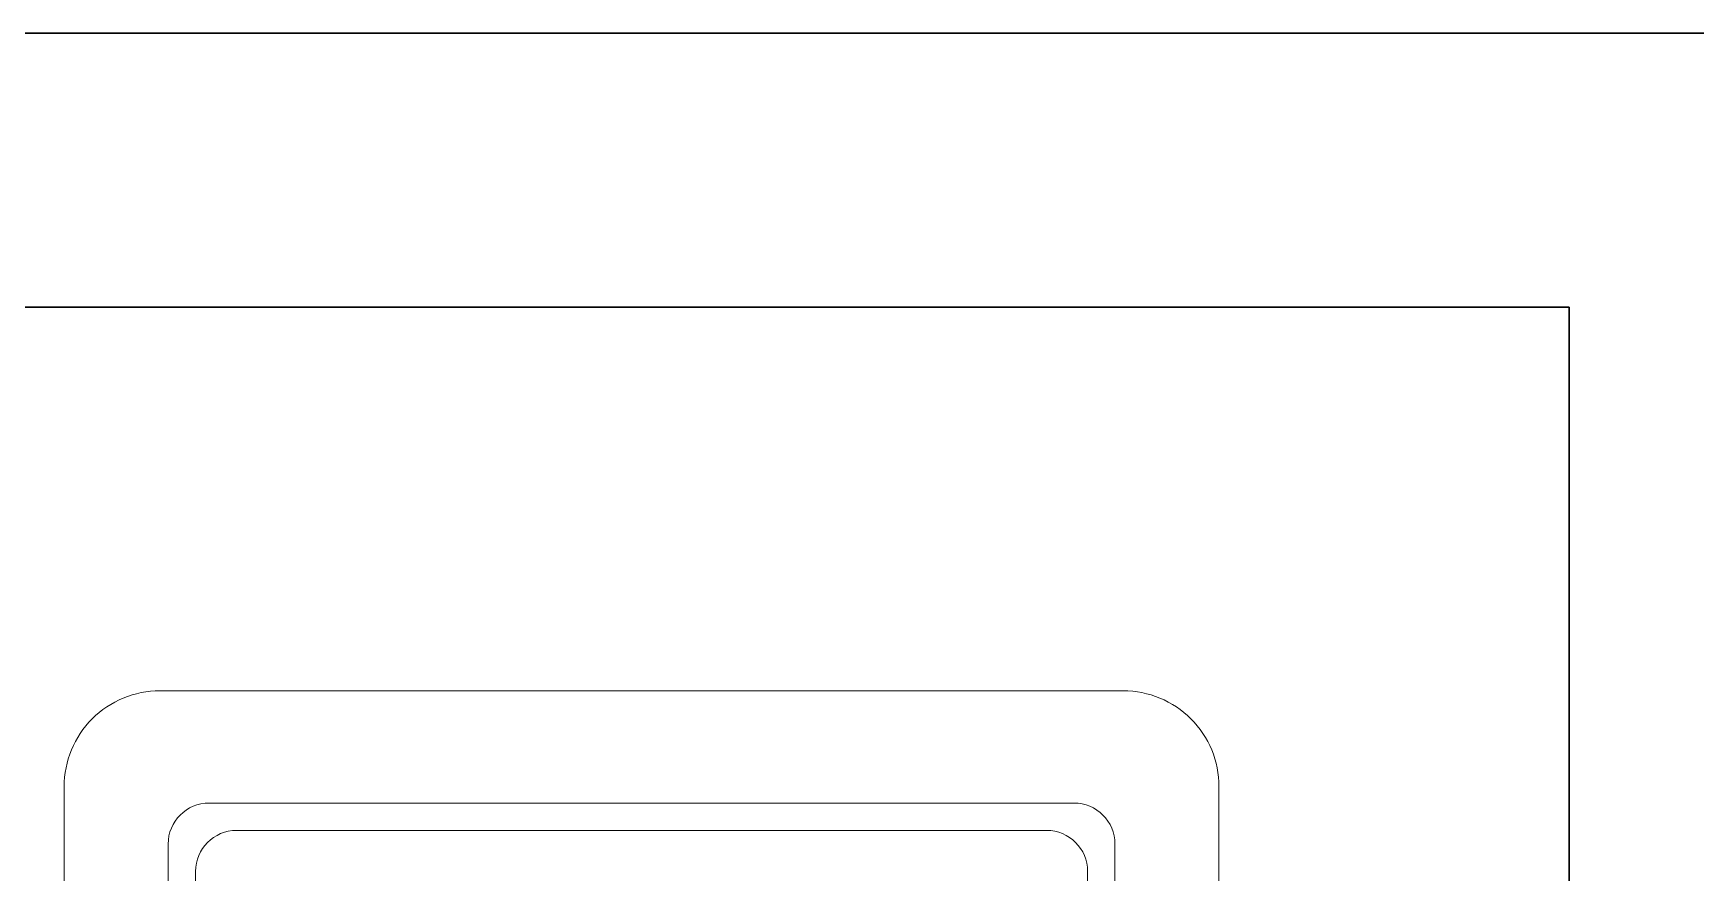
# Model space of a CAD drawing. Header units: inches. Extents: x 32 to 51.7, y 18.3 to 41.9.
# Drawn here: x 40.462 to 41.069, y 28.989 to 29.296 of the extents above; entities that cross this region are included whole.
import ezdxf

# ---------------------------------------------------------------- set-up
doc = ezdxf.new("R2010")
doc.units = ezdxf.units.IN
doc.header["$MEASUREMENT"] = 0
doc.layers.add('FURNITURE F 1 100', color=253, linetype='Continuous', lineweight=13)
doc.layers.add('WALL 1 100', color=250, linetype='Continuous', lineweight=30)

msp = doc.modelspace()

# ---------------------------------------------------------------- linework, layer by layer
at = {"layer": 'FURNITURE F 1 100'}
for p, q in [((40.52613, 29.0147), (40.84213, 29.0147)), ((40.53613, 29.0047), (40.83213, 29.0047)), ((40.51113, 28.5117), (40.51113, 28.9997)), ((40.85713, 28.9997), (40.85713, 28.77358)), ((40.52113, 28.5217), (40.52113, 28.9897)), ((40.84713, 28.9897), (40.84713, 28.77303))]:
    msp.add_line(p, q, dxfattribs=at)
msp.add_lwpolyline([(40.89513, 29.0207), (40.89513, 28.4907, -0.414214), (40.86013, 28.4557), (40.50813, 28.4557, -0.414214), (40.47313, 28.4907), (40.47313, 29.0207, -0.414214), (40.50813, 29.0557), (40.86013, 29.0557, -0.414214), (40.89513, 29.0207)], format="xyb", dxfattribs=at)
for centre, start, end in [((40.52613, 28.9997), 90, 180), ((40.84213, 28.9997), 0, 90), ((40.53613, 28.9897), 90, 180), ((40.83213, 28.9897), 0, 90)]:
    msp.add_arc(centre, 0.015, start, end, dxfattribs=at)
at = {"layer": 'WALL 1 100'}
for p, q in [((41.12314, 29.29586), (38.77311, 29.29587)), ((41.02314, 29.19586), (38.77311, 29.19587)), ((41.02314, 29.19586), (41.02313, 25.67087))]:
    msp.add_line(p, q, dxfattribs=at)

doc.saveas('drawing.dxf')
